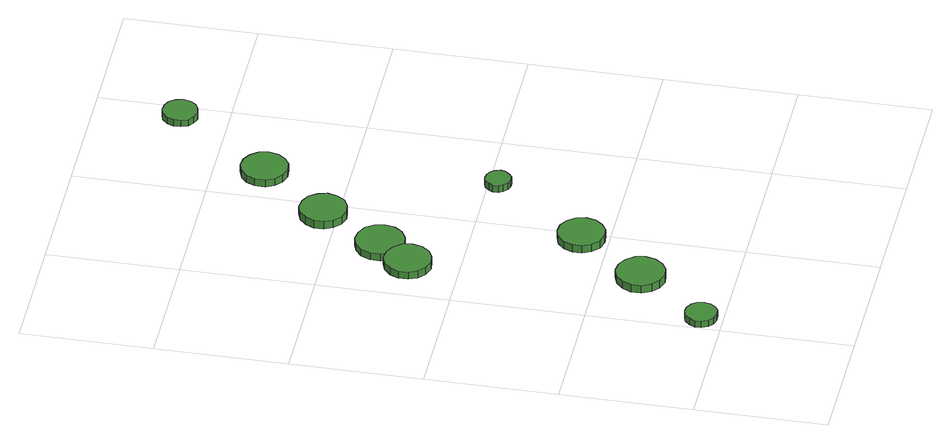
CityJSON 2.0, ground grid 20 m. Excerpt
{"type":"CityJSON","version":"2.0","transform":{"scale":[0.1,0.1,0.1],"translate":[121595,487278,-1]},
"CityObjects":{
"tree1":{"type":"SolitaryVegetationObject","attributes":{"function":"something"},"geometry":[{"type":"MultiSurface","lod":"1","boundaries":[[[0,1,2,3,4,5,6,7,8,9,10,11,12,13,14]],[[15,16,17,18,19,20,21,22,23,24,25,26,27,28,29]],[[0,29,28,1]],[[1,28,27,2]],[[2,27,26,3]],[[3,26,25,4]],[[4,25,24,5]],[[5,24,23,6]],[[6,23,22,7]],[[7,22,21,8]],[[8,21,20,9]],[[9,20,19,10]],[[10,19,18,11]],[[11,18,17,12]],[[12,17,16,13]],[[13,16,15,14]],[[14,15,29,0]]]}]},
"tree2":{"type":"SolitaryVegetationObject","attributes":{"function":"something"},"geometry":[{"type":"MultiSurface","lod":"1","boundaries":[[[30,31,32,33,34,35,36,37,38,39,40,41,42,43,44]],[[45,46,47,48,49,50,51,52,53,54,55,56,57,58,59]],[[30,59,58,31]],[[31,58,57,32]],[[32,57,56,33]],[[33,56,55,34]],[[34,55,54,35]],[[35,54,53,36]],[[36,53,52,37]],[[37,52,51,38]],[[38,51,50,39]],[[39,50,49,40]],[[40,49,48,41]],[[41,48,47,42]],[[42,47,46,43]],[[43,46,45,44]],[[44,45,59,30]]]}]},
"tree3":{"type":"SolitaryVegetationObject","attributes":{"function":"something"},"geometry":[{"type":"MultiSurface","lod":"1","boundaries":[[[60,61,62,63,64,65,66,67,68,69,70,71,72,73,74]],[[75,76,77,78,79,80,81,82,83,84,85,86,87,88,89]],[[60,89,88,61]],[[61,88,87,62]],[[62,87,86,63]],[[63,86,85,64]],[[64,85,84,65]],[[65,84,83,66]],[[66,83,82,67]],[[67,82,81,68]],[[68,81,80,69]],[[69,80,79,70]],[[70,79,78,71]],[[71,78,77,72]],[[72,77,76,73]],[[73,76,75,74]],[[74,75,89,60]]]}]},
"tree4":{"type":"SolitaryVegetationObject","attributes":{"function":"something"},"geometry":[{"type":"MultiSurface","lod":"1","boundaries":[[[90,91,92,93,94,95,96,97,98,99,100,101,102,103,104]],[[105,106,107,108,109,110,111,112,113,114,115,116,117,118,119]],[[90,119,118,91]],[[91,118,117,92]],[[92,117,116,93]],[[93,116,115,94]],[[94,115,114,95]],[[95,114,113,96]],[[96,113,112,97]],[[97,112,111,98]],[[98,111,110,99]],[[99,110,109,100]],[[100,109,108,101]],[[101,108,107,102]],[[102,107,106,103]],[[103,106,105,104]],[[104,105,119,90]]]}]},
"tree5":{"type":"SolitaryVegetationObject","attributes":{"function":"something"},"geometry":[{"type":"MultiSurface","lod":"1","boundaries":[[[120,121,122,123,124,125,126,127,128,129,130,131,132,133,134]],[[135,136,137,138,139,140,141,142,143,144,145,146,147,148,149]],[[120,149,148,121]],[[121,148,147,122]],[[122,147,146,123]],[[123,146,145,124]],[[124,145,144,125]],[[125,144,143,126]],[[126,143,142,127]],[[127,142,141,128]],[[128,141,140,129]],[[129,140,139,130]],[[130,139,138,131]],[[131,138,137,132]],[[132,137,136,133]],[[133,136,135,134]],[[134,135,149,120]]]}]},
"tree6":{"type":"SolitaryVegetationObject","attributes":{"function":"something"},"geometry":[{"type":"MultiSurface","lod":"1","boundaries":[[[150,151,152,153,154,155,156,157,158,159,160,161,162,163,164]],[[165,166,167,168,169,170,171,172,173,174,175,176,177,178,179]],[[150,179,178,151]],[[151,178,177,152]],[[152,177,176,153]],[[153,176,175,154]],[[154,175,174,155]],[[155,174,173,156]],[[156,173,172,157]],[[157,172,171,158]],[[158,171,170,159]],[[159,170,169,160]],[[160,169,168,161]],[[161,168,167,162]],[[162,167,166,163]],[[163,166,165,164]],[[164,165,179,150]]]}]},
"tree7":{"type":"SolitaryVegetationObject","attributes":{"function":"something"},"geometry":[{"type":"MultiSurface","lod":"1","boundaries":[[[180,181,182,183,184,185,186,187,188,189,190,191,192,193,194]],[[195,196,197,198,199,200,201,202,203,204,205,206,207,208,209]],[[180,209,208,181]],[[181,208,207,182]],[[182,207,206,183]],[[183,206,205,184]],[[184,205,204,185]],[[185,204,203,186]],[[186,203,202,187]],[[187,202,201,188]],[[188,201,200,189]],[[189,200,199,190]],[[190,199,198,191]],[[191,198,197,192]],[[192,197,196,193]],[[193,196,195,194]],[[194,195,209,180]]]}]},
"tree8":{"type":"SolitaryVegetationObject","attributes":{"function":"something"},"geometry":[{"type":"MultiSurface","lod":"1","boundaries":[[[210,211,212,213,214,215,216,217,218,219,220,221,222,223,224]],[[225,226,227,228,229,230,231,232,233,234,235,236,237,238,239]],[[210,239,238,211]],[[211,238,237,212]],[[212,237,236,213]],[[213,236,235,214]],[[214,235,234,215]],[[215,234,233,216]],[[216,233,232,217]],[[217,232,231,218]],[[218,231,230,219]],[[219,230,229,220]],[[220,229,228,221]],[[221,228,227,222]],[[222,227,226,223]],[[223,226,225,224]],[[224,225,239,210]]]}]},
"tree9":{"type":"SolitaryVegetationObject","attributes":{"function":"something"},"geometry":[{"type":"MultiSurface","lod":"1","boundaries":[[[240,241,242,243,244,245,246,247,248,249,250,251,252,253,254]],[[255,256,257,258,259,260,261,262,263,264,265,266,267,268,269]],[[240,269,268,241]],[[241,268,267,242]],[[242,267,266,243]],[[243,266,265,244]],[[244,265,264,245]],[[245,264,263,246]],[[246,263,262,247]],[[247,262,261,248]],[[248,261,260,249]],[[249,260,259,250]],[[250,259,258,251]],[[251,258,257,252]],[[252,257,256,253]],[[253,256,255,254]],[[254,255,269,240]]]}]}
},
"vertices":[
[52,33,17],[50,43,17],[44,51,17],[36,56,17],[26,57,17],[16,54,17],[9,47,17],[4,38,17],[4,28,17],[9,19,17],[16,12,17],[26,9,17],[36,10,17],[44,15,17],[50,23,17],[50,23,6],[44,15,6],[36,10,6],[26,9,6],[16,12,6],[9,19,6],[4,28,6],[4,38,6],[9,47,6],[16,54,6],[26,57,6],[36,56,6],[44,51,6],[50,43,6],[52,33,6],
[145,138,19],[142,153,19],[133,165,19],[120,173,19],[105,175,19],[90,170,19],[79,160,19],[72,146,19],[72,130,19],[79,116,19],[90,106,19],[105,101,19],[120,103,19],[133,111,19],[142,123,19],[142,123,6],[133,111,6],[120,103,6],[105,101,6],[90,106,6],[79,116,6],[72,130,6],[72,146,6],[79,160,6],[90,170,6],[105,175,6],[120,173,6],[133,165,6],[142,153,6],[145,138,6],
[103,475,25],[100,490,25],[91,502,25],[78,509,25],[63,511,25],[49,506,25],[38,496,25],[32,483,25],[32,468,25],[38,455,25],[49,445,25],[63,440,25],[78,442,25],[91,449,25],[100,461,25],[100,461,13],[91,449,13],[78,442,13],[63,440,13],[49,445,13],[38,455,13],[32,468,13],[32,483,13],[38,496,13],[49,506,13],[63,511,13],[78,509,13],[91,502,13],[100,490,13],[103,475,13],
[217,240,24],[214,254,24],[205,266,24],[192,274,24],[178,275,24],[164,271,24],[153,261,24],[147,247,24],[147,233,24],[153,219,24],[164,209,24],[178,205,24],[192,206,24],[205,214,24],[214,225,24],[214,225,11],[205,214,11],[192,206,11],[178,205,11],[164,209,11],[153,219,11],[147,233,11],[147,247,11],[153,261,11],[164,271,11],[178,275,11],[192,274,11],[205,266,11],[214,254,11],[217,240,11],
[144,524,24],[141,539,24],[132,552,24],[118,559,24],[103,561,24],[89,556,24],[77,546,24],[71,532,24],[71,516,24],[77,502,24],[89,492,24],[103,487,24],[118,489,24],[132,497,24],[141,509,24],[141,509,12],[132,497,12],[118,489,12],[103,487,12],[89,492,12],[77,502,12],[71,516,12],[71,532,12],[77,546,12],[89,556,12],[103,561,12],[118,559,12],[132,552,12],[141,539,12],[144,524,12],
[211,622,20],[207,636,20],[199,648,20],[186,655,20],[171,657,20],[157,652,20],[146,642,20],[140,629,20],[140,614,20],[146,601,20],[157,591,20],[171,586,20],[186,588,20],[199,595,20],[207,607,20],[207,607,7],[199,595,7],[186,588,7],[171,586,7],[157,591,7],[146,601,7],[140,614,7],[140,629,7],[146,642,7],[157,652,7],[171,657,7],[186,655,7],[199,648,7],[207,636,7],[211,622,7],
[311,385,23],[309,393,23],[304,399,23],[297,403,23],[289,404,23],[282,402,23],[276,396,23],[272,389,23],[272,381,23],[276,374,23],[282,368,23],[289,366,23],[297,366,23],[304,371,23],[309,377,23],[309,377,11],[304,371,11],[297,366,11],[289,366,11],[282,368,11],[276,374,11],[272,381,11],[272,389,11],[276,396,11],[282,402,11],[289,404,11],[297,403,11],[304,399,11],[309,393,11],[311,385,11],
[297,726,19],[294,740,19],[285,752,19],[273,759,19],[258,761,19],[244,756,19],[233,746,19],[227,733,19],[227,718,19],[233,705,19],[244,695,19],[258,690,19],[273,692,19],[285,699,19],[294,711,19],[294,711,7],[285,699,7],[273,692,7],[258,690,7],[244,695,7],[233,705,7],[227,718,7],[227,733,7],[233,746,7],[244,756,7],[258,761,7],[273,759,7],[285,752,7],[294,740,7],[297,726,7],
[404,873,18],[401,884,18],[395,893,18],[385,898,18],[374,899,18],[364,896,18],[355,888,18],[351,878,18],[351,867,18],[355,857,18],[364,850,18],[374,846,18],[385,848,18],[395,853,18],[401,862,18],[401,862,7],[395,853,7],[385,848,7],[374,846,7],[364,850,7],[355,857,7],[351,867,7],[351,878,7],[355,888,7],[364,896,7],[374,899,7],[385,898,7],[395,893,7],[401,884,7],[404,873,7]
]}
